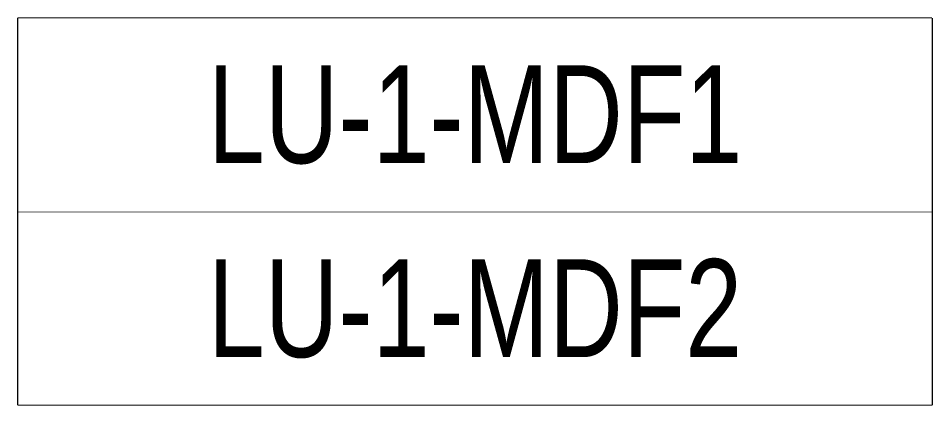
# Model space of a CAD drawing. Header units: millimetres. Extents: x -149088 to 500787, y -530175 to 1035835.
# Drawn here: x 98150 to 101654, y -241205 to -239725 of the extents above; entities that cross this region are included whole.
import ezdxf
from ezdxf.enums import TextEntityAlignment as Align

# ---------------------------------------------------------------- set-up
doc = ezdxf.new("R2010")
doc.units = ezdxf.units.MM
doc.header["$LTSCALE"] = 150
doc.layers.add('------01 Distribution Panel', color=3, linetype='Continuous')
doc.layers.add('------01 Distribution Panel_UPS_Emgency', color=232, linetype='Continuous')
doc.styles.add('ELEC', font='')
doc.styles.get('ELEC').set_extended_font_data('Dotum')

# ---------------------------------------------------------------- blocks, each defined once
blk = doc.blocks.new('SSH-20260429.172412')
at = {"layer": '------01 Distribution Panel', "color": 1}
blk.add_lwpolyline([(83679.8, 71960), (83679.8, 71220), (80176.6, 71220), (80176.6, 71960)], close=True, dxfattribs=at)
at = {"color": 1}
blk.add_wipeout([(80176.6, 71960), (83679.8, 71960), (83679.8, 71220), (80176.6, 71220)], dxfattribs=at).dxf.layer = '------01 Distribution Panel'
at = {"layer": '------01 Distribution Panel', "color": 1}
blk.add_lwpolyline([(83679.8, 71960), (83679.8, 71220), (80176.6, 71220), (80176.6, 71960)], close=True, dxfattribs=at)
at = {"color": 1}
blk.add_wipeout([(80176.6, 71960), (83679.8, 71960), (83679.8, 71220), (80176.6, 71220)], dxfattribs=at).dxf.layer = '------01 Distribution Panel_UPS_Emgency'
at = {"layer": '------01 Distribution Panel', "color": 1}
blk.add_lwpolyline([(83679.8, 72700), (83679.8, 71960), (80176.6, 71960), (80176.6, 72700)], close=True, dxfattribs=at)
at = {"layer": '------01 Distribution Panel_UPS_Emgency', "style": 'ELEC', "width": 0.8}
blk.add_text('LU-1-MDF2', height=375, dxfattribs=at).set_placement((81928.2, 71590), align=Align.MIDDLE)
at = {"color": 1}
blk.add_wipeout([(80176.6, 72700), (83679.8, 72700), (83679.8, 71960), (80176.6, 71960)], dxfattribs=at).dxf.layer = '------01 Distribution Panel'
at = {"layer": '------01 Distribution Panel', "color": 1}
blk.add_lwpolyline([(83679.8, 72700), (83679.8, 71960), (80176.6, 71960), (80176.6, 72700)], close=True, dxfattribs=at)
at = {"color": 1}
blk.add_wipeout([(80176.6, 72700), (83679.8, 72700), (83679.8, 71960), (80176.6, 71960)], dxfattribs=at).dxf.layer = '------01 Distribution Panel_UPS_Emgency'
at = {"layer": '------01 Distribution Panel_UPS_Emgency', "style": 'ELEC', "width": 0.8}
blk.add_text('LU-1-MDF1', height=375, dxfattribs=at).set_placement((81928.2, 72330), align=Align.MIDDLE)

msp = doc.modelspace()

# ---------------------------------------------------------------- block references
msp.add_blockref('SSH-20260429.172412', (17973.8, -312425))

doc.saveas('drawing.dxf')
